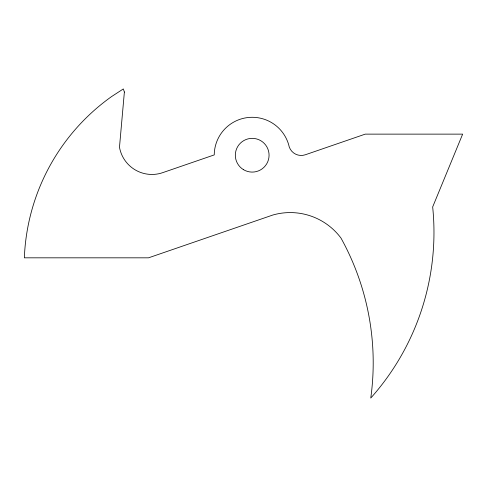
<?xml version="1.0" encoding="UTF-8"?>
<svg xmlns="http://www.w3.org/2000/svg" width="487" height="487" viewBox="0 0 487 487"><rect width="100%" height="100%" fill="white"/><g stroke="black" fill="none" stroke-linecap="round" stroke-linejoin="round"><path stroke-width="0.73" d="M124.38 92.025L119.479 147.22A32.97 32.97 0 0 0 162.682 172.66L214.243 154.909A37.962 37.962 0 0 1 289.241 146.928A12.656 12.656 0 0 0 305.325 154.769L365.262 134.132L462.65 134.132L432.669 206.945A248.845 248.845 0 0 1 370.765 398.056A257.276 257.276 0 0 0 340.997 238.094A63.267 63.267 0 0 0 272.909 214.998L148.529 257.824L24.35 257.824A207.809 207.809 0 0 1 111.669 96.511L123.321 88.944L124.38 92.025M243.512 169.683A16.868 16.868 0 0 0 269.067 155.517A16.868 16.868 0 0 0 244.024 140.463A16.868 16.868 0 0 0 243.512 169.683"/></g></svg>
